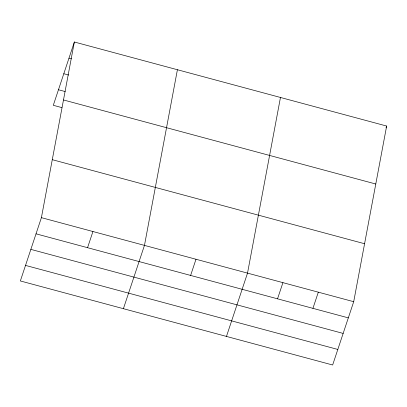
<?xml version="1.0" encoding="UTF-8"?>
<svg xmlns="http://www.w3.org/2000/svg" width="407" height="407" viewBox="0 0 407 407"><rect width="100%" height="100%" fill="white"/><g stroke="black" fill="none" stroke-linecap="round" stroke-linejoin="round"><path stroke-width="0.61" d="M41.407 217.653L74.354 41.997L386.65 126.043L353.708 301.699L332.646 365.003L20.35 280.957L41.407 217.653L353.708 301.699M177.411 69.734L144.465 245.39L123.407 308.689M280.469 97.471L247.522 273.122L226.465 336.426M74.354 41.997L53.292 105.301L61.884 107.611M87.556 247.69L92.938 231.522M190.618 275.427L195.996 259.254M277.538 298.819L282.921 282.651M312.932 308.343L318.315 292.175M386.055 127.839L386.65 126.043M68.971 58.17L71.429 58.832M63.797 73.723L68.707 75.046M58.466 89.749L65.217 91.565M63.482 99.964L375.778 184.01M52.279 159.686L364.575 243.732M36.03 233.827L348.326 317.872M30.856 249.379L343.152 333.425M25.524 265.405L337.82 349.45"/></g></svg>
